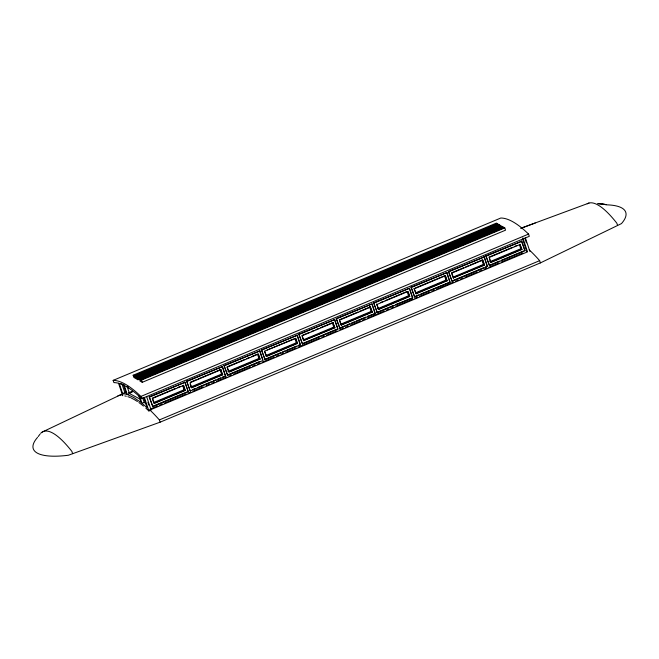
<?xml version="1.0" encoding="UTF-8"?>
<svg xmlns="http://www.w3.org/2000/svg" width="659" height="659" viewBox="0 0 659 659"><rect width="100%" height="100%" fill="white"/><g stroke="black" fill="none" stroke-linecap="round" stroke-linejoin="round"><path stroke-width="0.99" d="M38.173 436.579L40.042 434.133M122.59 393.86L42.258 432.04M605.893 204.817A71.452 20.89 -18.4 0 1 621.453 223.607L540.396 262.908L160.129 422.172L68.338 455.254A71.452 20.89 -18.4 0 1 37.547 437.395M113.142 380.375L500.799 218.022A208.623 49.952 67.3 0 1 524.688 230.461L528.567 234.069L529.309 236.309L141.652 398.654L137.789 395.062A208.623 49.952 67.3 0 0 113.9 382.624L113.142 380.375A208.623 49.952 67.3 0 1 137.031 392.813L140.911 396.421L141.652 398.654M138.085 379.889L133.901 377.459L133.151 375.218L496.425 223.08L497.356 223.615L497.726 224.735L482.553 231.095M133.151 375.218L134.082 375.754L497.356 223.615M134.082 375.754L135.383 377.409L135.004 376.289L498.278 224.151L499.209 224.686L499.58 225.815L439.825 250.84M134.452 376.874L143.942 372.903M145.837 372.113L213.178 343.907M215.073 343.108L277.678 316.897M279.573 316.098L301.385 306.962M303.288 306.171L346.914 287.892M348.809 287.102L416.159 258.896M418.053 258.106L480.65 231.886M135.004 376.289L135.935 376.824L499.209 224.686M135.935 376.824L137.237 378.488L136.858 377.368L500.132 225.221L501.466 226.902M136.306 377.953L165.714 365.638M167.608 364.839L206.498 348.553M208.392 347.763L234.95 336.642M236.845 335.843L299.45 309.623M301.344 308.832L304.186 307.638M306.089 306.847L368.686 280.627M370.58 279.836L409.47 263.551M411.373 262.752L437.93 251.631M136.858 377.368L137.822 377.92L501.087 225.782M137.822 377.92L139.115 379.576L138.744 378.455L502.018 226.317L502.941 226.853L503.319 227.981L483.401 236.317M138.192 379.04L159.058 370.3M160.953 369.51L182.774 360.374M184.668 359.575L187.51 358.389M189.413 357.59L252.01 331.378M253.904 330.579L321.254 302.374M323.149 301.583L362.038 285.298M363.933 284.499L385.746 275.363M387.649 274.572L390.49 273.378M392.385 272.587L454.99 246.367M456.885 245.576L500.519 227.297M138.744 378.455L139.675 378.991L502.941 226.853M139.675 378.991L140.968 380.655L140.598 379.535L503.871 227.396L504.794 227.932L505.544 230.172L142.27 382.311L139.757 380.861M140.046 380.119L180.83 363.035M182.724 362.244L204.545 353.109M206.44 352.31L209.282 351.123M211.185 350.324L250.074 334.039M251.969 333.248L273.782 324.104M275.676 323.314L278.526 322.119M280.421 321.328L343.018 295.108M344.921 294.318L383.81 278.032M385.704 277.233L407.517 268.098M409.412 267.307L412.262 266.112M414.157 265.322L476.762 239.102M478.656 238.303L481.498 237.116M140.598 379.535L141.528 380.07L504.794 227.932M120.745 383.719L119.312 383.596L122.623 393.555L124.839 392.624L126.273 392.748M128.571 392.813L132.36 391.224M129.378 393.283L132.22 392.089M123.983 384.559L127.294 394.51L129.51 393.58L139.626 398.876M140.911 396.421L528.567 234.069M149.239 396.858L185.113 382.236L188.293 391.784L152.822 406.636L149.239 396.858L152.822 406.636M186.654 381.19L222.52 366.569L225.699 376.116L190.229 390.968L186.654 381.19L190.229 390.968M224.06 365.523L259.934 350.901L263.106 360.448L227.635 375.3L224.06 365.523L227.635 375.3M261.466 349.855L297.341 335.233L300.512 344.781L265.05 359.641L261.466 349.855L265.05 359.641M298.873 334.187L334.747 319.574L337.919 329.113L302.456 343.973L298.873 334.187L302.456 343.973M336.279 318.528L372.154 303.906L375.333 313.453L339.863 328.306L336.279 318.528L339.863 328.306M373.686 302.86L409.56 288.238L412.74 297.786L377.269 312.638L373.686 302.86L377.269 312.638M411.101 287.192L446.967 272.571L450.146 282.118L414.676 296.97L411.101 287.192L414.676 296.97M448.507 271.524L484.381 256.903L487.553 266.45L452.082 281.302L448.507 271.524L452.082 281.302M485.914 255.857L521.788 241.235L524.959 250.782L489.497 265.635L485.914 255.857L489.497 265.635M149.651 397.089L185.113 382.236M187.057 381.421L222.52 366.569M224.464 365.761L259.934 350.901M261.87 350.094L297.341 335.233M299.277 334.426L334.747 319.574M336.683 318.758L372.154 303.906M374.098 303.091L409.56 288.238M411.504 287.423L446.967 272.571M448.911 271.755L484.381 256.903M486.317 256.096L521.788 241.235M152.204 398.176L175.714 388.324M177.6 387.541L180.418 386.355M190.558 382.113L196.201 379.749M198.079 378.966L220.65 369.51L222.734 374.798L191.703 387.797L190.171 384.189M227.965 366.445L244.893 359.361M246.771 358.57L249.596 357.392M251.474 356.601L257.117 354.237M267.249 349.995L293.584 338.965M301.838 335.505L309.359 332.358M311.246 331.568L314.063 330.39M315.941 329.599L318.767 328.421M320.645 327.63L332.869 322.515L334.961 327.795L303.519 340.563L334.55 327.564L332.869 322.515M339.245 319.837L358.051 311.962M359.938 311.18L370.284 306.847L372.368 312.135L341.329 325.126L339.805 321.526M380.416 302.596L383.233 301.418M385.12 300.628L406.751 291.575M415.005 288.115L444.158 275.907M451.473 272.842L463.697 267.719M465.575 266.936L468.401 265.75M470.279 264.967L482.503 259.844L484.184 264.902L453.153 277.892L484.587 265.132L482.907 260.083L451.876 273.073L453.557 278.131M488.879 257.175L512.389 247.331M514.267 246.54L517.093 245.362M183.647 385.408L152.608 398.407L154.297 403.465L185.327 390.466L183.647 385.408L183.243 385.177L184.924 390.227L153.885 403.226L154.297 403.465M221.053 369.748L190.023 382.739L191.703 387.797M227.429 367.079L258.46 354.081L260.14 359.13L229.11 372.129L227.026 366.841L228.706 371.898L259.737 358.9L258.056 353.842M264.432 351.173L295.866 338.413L297.547 343.463L266.516 356.461L264.712 352.013M333.281 322.745L302.242 335.744L303.923 340.794M370.688 307.078L339.649 320.076L341.329 325.126M377.055 304.409L408.094 291.41L409.774 296.468L378.736 309.466L376.651 304.178L378.736 309.466M414.47 288.741L445.5 275.742L447.181 280.8L416.15 293.799L414.058 288.51L416.15 293.799M520.313 244.415L489.283 257.414L490.963 262.463L521.994 249.464L519.91 244.176L521.59 249.234L490.56 262.233L489.439 258.863M139.56 396.018L141.965 403.259L144.189 402.328L146.512 404.28M154.017 402.361L184.116 389.757L185.327 390.466M190.484 387.088L221.523 374.098L222.734 374.798M227.89 371.429L258.929 358.43L260.14 359.13M266.244 355.366L296.336 342.762L297.547 343.463M303.651 339.698L333.742 327.095L334.961 327.795M340.118 324.426L371.149 311.427L372.368 312.135M377.525 308.758L408.564 295.759L409.774 296.468M415.87 292.703L445.97 280.1L447.181 280.8M453.285 277.035L483.376 264.432L484.587 265.132M489.752 261.763L520.783 248.764L521.994 249.464M191.299 387.558L222.33 374.567L220.65 369.51M266.112 356.231L297.143 343.232L295.463 338.174M340.925 324.895L371.964 311.896L370.284 306.847M378.332 309.228L409.371 296.229L407.97 292.019M415.738 293.56L446.777 280.561L445.097 275.511M153.349 406.01L186.95 391.94M192.626 389.56L195.426 388.39M197.296 387.607L211.292 381.742M213.162 380.96L215.963 379.79M217.824 379.007L220.625 377.838M222.495 377.055L225.699 376.116M227.231 375.07L259.901 361.387M264.638 359.402L280.512 352.754M282.373 351.972L285.174 350.802M287.044 350.02L296.377 346.115M298.247 345.332L300.512 344.781M302.983 343.347L336.584 329.269M339.459 328.067L345.061 325.727M346.922 324.945L349.723 323.767M351.593 322.984L354.394 321.814M356.255 321.032L365.588 317.127M367.458 316.345L375.333 313.453M376.866 312.407L393.662 305.364M395.532 304.582L412.74 297.786M414.272 296.739L418.943 294.779M420.804 294.005L450.146 282.118M452.618 280.676L483.418 267.776M485.279 267.002L487.553 266.45M490.024 265.017L499.357 261.104M501.219 260.321L523.625 250.939M150.137 409.107L157.732 405.928M159.626 405.137L162.468 403.942M164.371 403.151L186.184 394.008M188.079 393.217L190.929 392.023M192.823 391.232L203.26 386.858M206.102 385.672L209.9 384.082M211.794 383.283L214.645 382.096M216.539 381.297L226.968 376.932M228.871 376.132L231.713 374.946M233.616 374.147L250.684 366.997M252.578 366.206L255.428 365.012M257.323 364.221L260.173 363.027M262.068 362.228L274.399 357.071M276.294 356.272L279.144 355.077M281.039 354.287L283.881 353.092M285.784 352.301L296.212 347.927M298.115 347.136L319.928 338.001M321.823 337.202L324.673 336.016M326.567 335.217L337.004 330.851M339.846 329.657L343.644 328.067M345.538 327.276L348.389 326.081M350.283 325.291L360.72 320.917M362.615 320.126L365.457 318.931M367.36 318.14L384.428 310.982M386.331 310.191L389.172 308.997M391.067 308.206L393.917 307.012M395.812 306.221L412.888 299.071M414.783 298.272L417.625 297.085M419.528 296.286L429.956 291.921M431.859 291.121L434.701 289.935M436.596 289.136L453.672 281.986M455.567 281.195L458.417 280.001M460.311 279.21L463.162 278.016M465.056 277.217L477.388 272.052M479.282 271.261L482.133 270.066M484.027 269.276L486.869 268.081M488.772 267.29L499.201 262.916M501.104 262.125L522.916 252.99M150.952 409.577L527.521 251.87L522.867 237.874M145.82 408.11L148.885 410.961L151.1 410.03L146.603 396.512M149.568 409.7A208.623 49.952 67.3 0 1 159.379 419.923L539.655 260.659L540.396 262.908M589.006 203.054L520.758 228.327M521.178 228.187L535.215 223.006M122.623 393.555L126.569 394.304L123.258 384.354M597.499 203.582L606.016 204.578L602.169 204.109M598.454 203.672L605.885 204.545M127.294 394.51L133.81 397.509L141.059 402.501L138.95 396.166M524.959 250.782L521.384 241.005M337.919 329.113L334.344 319.335M188.293 391.784L184.709 382.006M141.965 403.259L147.188 407.83L143.876 397.879M617.582 225.436L616.832 223.195A120.062 28.749 67.3 0 0 587.202 203.82M525.404 237.907L529.885 251.392M524.885 238.311L526.384 242.833M522.669 239.242L526.714 251.4M519.383 244.555L520.783 248.764M503.871 227.396L504.242 228.516M483.97 256.672L487.149 266.22M481.976 260.214L483.376 264.432M451.753 273.683L452.873 277.052M446.563 272.34L449.422 280.932M444.57 275.882L445.97 280.1M409.478 288.955L412.015 296.591M407.155 291.55L408.564 295.759M372.071 304.623L374.922 313.214M369.468 306.377L371.149 311.427M332.342 322.885L333.742 327.095M302.119 336.354L303.239 339.723M296.937 335.003L300.109 344.55M294.935 338.553L296.336 342.762M264.836 351.412L266.516 356.461M259.522 350.67L262.381 359.262M257.529 354.212L258.929 358.43M222.437 367.294L225.296 375.885M219.842 369.04L221.523 374.098M182.716 385.548L184.116 389.757M152.484 399.016L153.605 402.385M159.379 419.923L160.129 422.172M141.528 380.07L142.27 382.311M147.904 402.377L148.802 405.096M144.395 397.476L148.885 410.961M142.682 397.805L144.189 402.328M127.961 386.833L128.521 388.522M127.105 386.339L129.51 393.58M121.824 383.571L124.839 392.624M118.529 383.217L122.698 395.738M72.638 453.664L71.889 451.415A120.062 28.749 67.3 0 0 40.669 433.317M117.854 395.845A208.623 49.952 67.3 0 1 122.994 394.815M529.161 249.81A208.623 49.952 67.3 0 1 539.655 260.659M124.806 395.927A208.623 49.952 67.3 0 1 126.314 396.248M127.871 396.693A208.623 49.952 67.3 0 1 130.301 397.608M131.133 397.97A208.623 49.952 67.3 0 1 137.426 401.545M138.901 402.567A208.623 49.952 67.3 0 1 143.456 406.084"/></g></svg>
